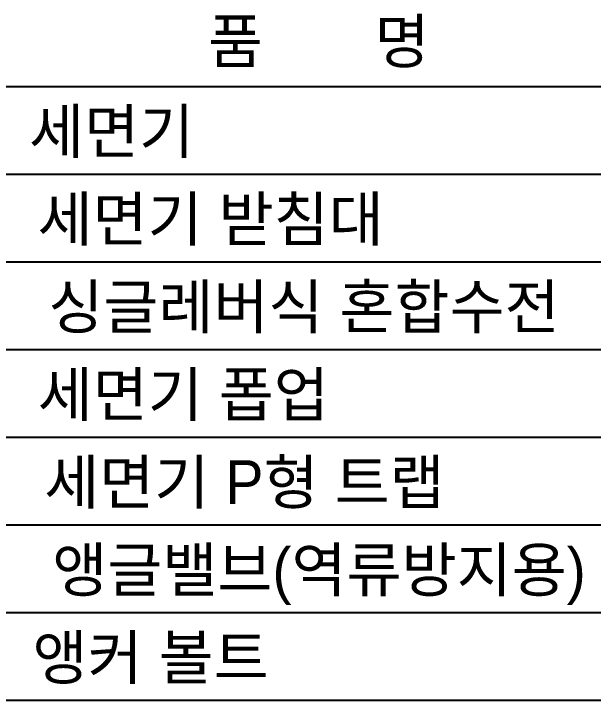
# Model space of a CAD drawing. Header units: millimetres. Extents: x 0 to 5737, y -67 to 2530.
# Drawn here: x 3108.3 to 3438.7, y 1900 to 2291.4 of the extents above; entities that cross this region are included whole.
import ezdxf
from ezdxf.enums import TextEntityAlignment as Align

# ---------------------------------------------------------------- set-up
doc = ezdxf.new("R2010")
doc.units = ezdxf.units.MM
doc.layers.add('TEXT', color=7, linetype='Continuous')
doc.layers.add('도각라인', color=7, linetype='Continuous')
doc.styles.add('타이틀', font='H2GTRM.TTF', dxfattribs={"height": 25})

msp = doc.modelspace()

# ---------------------------------------------------------------- linework, layer by layer
at = {"layer": '도각라인', "color": 7}
for p, q in [((2912.35, 2250), (3707.35, 2250)), ((2912.35, 2200), (3707.35, 2200)), ((2912.35, 2150), (3707.35, 2150)), ((2912.35, 2100), (3707.35, 2100)), ((2912.35, 2050), (3707.35, 2050)), ((2912.35, 2000), (3707.35, 2000)), ((2912.35, 1950), (3707.35, 1950)), ((2912.35, 1900), (3707.35, 1900))]:
    msp.add_line(p, q, dxfattribs=at)

# ---------------------------------------------------------------- texts
at = {"layer": 'TEXT', "style": '타이틀'}
for s, p in [('품       명', (3282.17, 2275.73)), ('세면기', (3164.07, 2224.38)), (' 세면기 받침대', (3215.99, 2174.38)), ('싱글레버식 혼합수전', (3273.73, 2124.38)), ('세면기 폽업', (3204.94, 2074.38)), ('세면기 P형 트랩', (3239.79, 2024.38)), ('앵글밸브(역류방지용)', (3282.32, 1974.38)), ('앵커 볼트', (3186.32, 1924.38))]:
    msp.add_text(s, height=25, dxfattribs=at).set_placement(p, align=Align.MIDDLE_CENTER)

doc.saveas('drawing.dxf')
